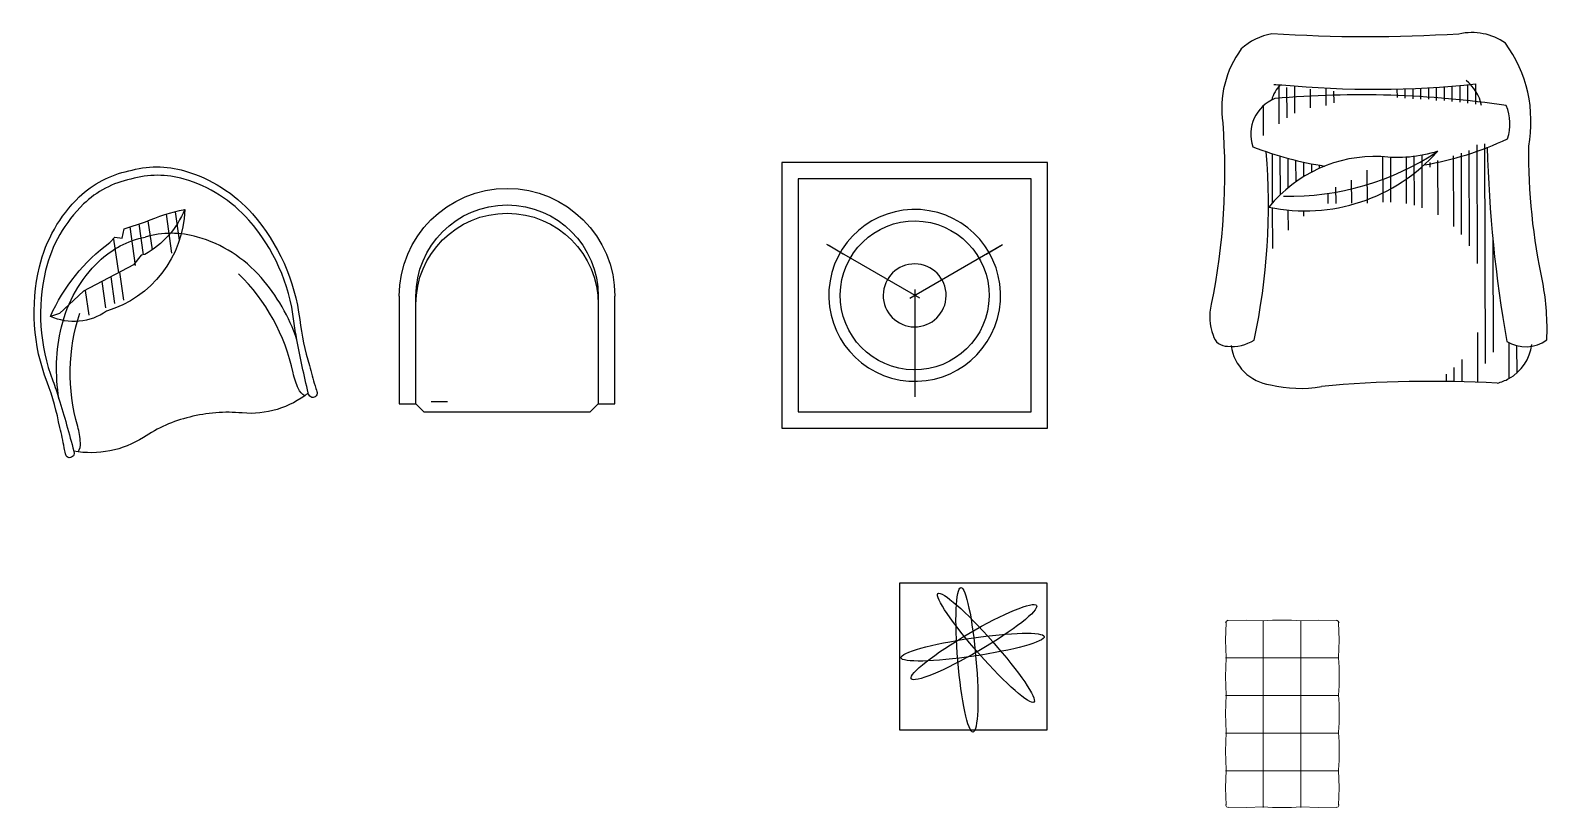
# Model space of a CAD drawing. Header units: millimetres. Extents: x -113526 to 211532, y -79714 to 28306.
# Drawn here: x 52781 to 56490, y 23500 to 25401 of the extents above; entities that cross this region are included whole.
import ezdxf

# ---------------------------------------------------------------- set-up
doc = ezdxf.new("R2010")
doc.units = ezdxf.units.MM
doc.set_wipeout_variables(frame=1)
for name, color, linetype in [('$Longfin_AP_HATCH', 1, 'Continuous'), ('3粗线2 家具造型  - 7号线', 7, 'Continuous'), ('FF-FURN', 51, 'Continuous'), ('家具', 7, 'Continuous')]:
    doc.layers.add(name, color=color, linetype=linetype)

# ---------------------------------------------------------------- blocks, each defined once
blk = doc.blocks.new('dafbaddghm')
at = {"color": 4}
blk.add_wipeout([(173854863, 71138895.8), (173854863.7, 71138893), (173854863.9, 71138889.6), (173854863.4, 71138887.3), (173854860.6, 71138882.8), (173854858.9, 71138881.5), (173854855, 71138880), (173854852.2, 71138880), (173854852.2, 71138880), (173854848.3, 71138881.1), (173854845.5, 71138883.2), (173854843.8, 71138885.5), (173854843.8, 71138885.5), (173854842.6, 71138889.5), (173854841.5, 71138896.8), (173854838.6, 71138910.9), (173854835.7, 71138925.4), (173854831.5, 71138943.7), (173854827.9, 71138958.8), (173854825.6, 71138970.1), (173854822, 71138986.4), (173854811.2, 71139025.5), (173854802.5, 71139051.7), (173854789.9, 71139086.8), (173854782.3, 71139112.3), (173854776.4, 71139137.3), (173854772.4, 71139158.3), (173854769.6, 71139178.6), (173854768.1, 71139192.6), (173854766.5, 71139219.3), (173854766.3, 71139244.4), (173854767.4, 71139269.8), (173854769.9, 71139295.6), (173854775.1, 71139327.8), (173854779.2, 71139346.6), (173854786.3, 71139372.1), (173854793.5, 71139392.4), (173854804.1, 71139416.8), (173854819.6, 71139445.6), (173854828.2, 71139459.3), (173854851.6, 71139490.5), (173854876.6, 71139517.3), (173854892.2, 71139531.1), (173854915.1, 71139547.6), (173854935.5, 71139559.2), (173854959.7, 71139570), (173854983.2, 71139577.6), (173855011.5, 71139584.6), (173855038.7, 71139589.2), (173855056.9, 71139590.6), (173855080.8, 71139590.3), (173855106.5, 71139587.4), (173855134.1, 71139581.1), (173855161, 71139572.1), (173855183.3, 71139562.8), (173855210.1, 71139549), (173855232, 71139535.5), (173855251.2, 71139521.5), (173855262.9, 71139512.1), (173855274.9, 71139501.5), (173855290.5, 71139486), (173855309.5, 71139464.4), (173855322.4, 71139448.1), (173855342.3, 71139419.5), (173855360.4, 71139388.9), (173855369.8, 71139370.8), (173855379.1, 71139350.7), (173855386.9, 71139331.5), (173855395, 71139308.9), (173855400.8, 71139290), (173855407.4, 71139263.4), (173855410.2, 71139250.2), (173855414.6, 71139223.3), (173855420.3, 71139183.7), (173855424.8, 71139160.8), (173855429.5, 71139140.8), (173855434.8, 71139120.9), (173855437.4, 71139111.9), (173855444.5, 71139084.7), (173855454.5, 71139050.2), (173855457.4, 71139041.9), (173855458.2, 71139038.3), (173855457.5, 71139034.2), (173855455.7, 71139031.1), (173855452.8, 71139028.6), (173855450.1, 71139027.5), (173855446.4, 71139027.2), (173855444, 71139027.7), (173855440.9, 71139029.4), (173855438.9, 71139031.4), (173855437.1, 71139035.1), (173855436.3, 71139038.1), (173855430.9, 71139033.9), (173855423, 71139028.2), (173855415.4, 71139023.2), (173855406.4, 71139017.9), (173855398.2, 71139013.4), (173855389.3, 71139009.1), (173855379.1, 71139004.7), (173855367.8, 71139000.5), (173855360.4, 71138998.1), (173855352.5, 71138995.9), (173855343.4, 71138993.7), (173855328.8, 71138991), (173855316.6, 71138989.4), (173855301.2, 71138988.4), (173855284.8, 71138988.6), (173855273.4, 71138989.3), (173855262.9, 71138990.1), (173855254, 71138990.6), (173855244.8, 71138990.8), (173855230.3, 71138990.7), (173855211.9, 71138989.8), (173855196.9, 71138988.4), (173855179, 71138985.9), (173855165, 71138983.3), (173855146.6, 71138979.2), (173855135.4, 71138976.3), (173855123.9, 71138972.8), (173855112.4, 71138969), (173855104.1, 71138966), (173855093.1, 71138961.6), (173855085.9, 71138958.4), (173855070.6, 71138951.1), (173855059.1, 71138945), (173855053.7, 71138941.9), (173855044, 71138936.1), (173855035, 71138930.3), (173855027.8, 71138925.8), (173855020.4, 71138921.6), (173855015.1, 71138918.8), (173855002.3, 71138912.7), (173854992.2, 71138908.5), (173854985.4, 71138906), (173854975.4, 71138902.7), (173854964.6, 71138899.7), (173854956.7, 71138897.8), (173854945.2, 71138895.6), (173854934.9, 71138894.1), (173854927.6, 71138893.3), (173854909.8, 71138892.2), (173854893.9, 71138892.4), (173854881, 71138893.4), (173854875.9, 71138893.9), (173854871, 71138894.6), (173854867.7, 71138895.1), (173854864.4, 71138895.6)], dxfattribs=at)
at = {"color": 4, "linetype": 'Continuous'}
blk.add_lwpolyline([(173855436.3, 71139038.1, -0.192758), (173855274.9, 71138989.2, 0.085902), (173855146.6, 71138979.2, 0.08954), (173855033.7, 71138929.4, -0.18606), (173854863, 71138895.8, -0.000264), (173854863.7, 71138893, -1.061979), (173854842.6, 71138889.5, 0.041491), (173854839.8, 71138903.9, 0.024434), (173854828.9, 71138953.8, 0.045583), (173854797.8, 71139064.4, -0.150789), (173854779.2, 71139346.6, -0.143435), (173854876.6, 71139517.3, -0.142303), (173854997.5, 71139580.9, -0.142303), (173855134.1, 71139581.1, -0.143435), (173855299.9, 71139475.7, -0.150789), (173855415.3, 71139217.5, 0.045583), (173855439.5, 71139105.1, 0.024434), (173855453.1, 71139055.9, 0.041491), (173855457.4, 71139041.9, -1.061979), (173855437.1, 71139035.1)], format="xyb", close=True, dxfattribs=at)
at = {"color": 8, "linetype": 'Continuous'}
for points in [[(173855002.5, 71139560.8, 0.142303), (173854887.1, 71139500.1, 0.143435), (173854794.2, 71139337.2, 0.150789), (173854811.9, 71139067.9, -0.019162), (173854826.7, 71139024.2, -0.012092), (173854863, 71138895.8, -1.061979)], [(173855436.3, 71139038.1, -0.012078), (173855408.5, 71139168.4, -0.019162), (173855401.2, 71139214, 0.150789), (173855291.1, 71139460.4, 0.143435), (173855132.8, 71139561, 0.142303), (173855002.5, 71139560.8, 2.98005)]]:
    blk.add_lwpolyline(points, format="xyb", dxfattribs=at)
at = {"color": 8}
blk.add_lwpolyline([(173855134.3, 71139486.4, -0.169686), (173855036.6, 71139376.6), (173855028, 71139374.6), (173855009.4, 71139351.7), (173854886.7, 71139286.6), (173854828.1, 71139232.2), (173854806, 71139225.3)], format="xyb", dxfattribs=at)
at = {"color": 4}
blk.add_lwpolyline([(173854951.5, 71139406.3), (173854963.1, 71139419.2), (173854981.2, 71139416.4), (173854986.3, 71139439.4), (173855038, 71139456.3, -0.055778), (173855134.3, 71139486.4, -0.322884), (173854943, 71139238.1, -0.26527), (173854806, 71139225.3, -0.13021)], format="xyb", close=True, dxfattribs=at)
at = {"color": 8}
for points in [[(173855088.7, 71139475.1), (173855102.3, 71139379.6)], [(173855111.1, 71139481.3), (173855121, 71139411.3)], [(173855000.1, 71139443.9), (173855013.5, 71139350)], [(173855022.4, 71139451.2), (173855033.1, 71139375.8)], [(173855044.5, 71139459.1), (173855054.6, 71139387.8)], [(173854960.4, 71139414.2), (173854972.1, 71139332)], [(173854975.1, 71139333.5), (173854984.8, 71139265.2)], [(173854890.9, 71139288.9), (173854899.5, 71139228.4)], [(173854931.8, 71139310.6), (173854940.9, 71139246.4)], [(173854953.4, 71139322.1), (173854962.7, 71139256.8)]]:
    blk.add_lwpolyline(points, dxfattribs=at)
at = {"color": 250, "linetype": 'Continuous'}
for points in [[(173854826.7, 71139024.2, -0.098813), (173854833.1, 71139199.8, -0.143435), (173854924.3, 71139359.7, -0.142303), (173855037.6, 71139419.3, -2.98005)], [(173855408.5, 71139168.4, 0.098813), (173855320.8, 71139320.7, 0.143435), (173855165.5, 71139419.4, 0.142303), (173855037.6, 71139419.3, 2.98005)]]:
    blk.add_lwpolyline(points, format="xyb", dxfattribs=at)
at = {"color": 250}
for points in [[(173855427.7, 71139031.5, -0.173618), (173855412.5, 71139048.3, -0.0594), (173855399.4, 71139087.1, 0.149572), (173855265.5, 71139329.7, -1.755029)], [(173854873.6, 71138894.2, 0.173618), (173854879.2, 71138916.1, 0.0594), (173854872.7, 71138956.5, -0.149572), (173854877.8, 71139233.6, 1.755029)]]:
    blk.add_lwpolyline(points, format="xyb", dxfattribs=at)
blk = doc.blocks.new('adfbaddhmg')
at = {"layer": 'FF-FURN', "color": 4}
for points in [[(173858318.5, 71139639, 0.037196), (173858366.2, 71139164.1, 0.302864), (173858464.3, 71139168, 0.05566), (173858454.3, 71139307.9, -0.054621), (173858419.8, 71139641.1, 0.207262), (173858362.9, 71139893.2, 0.213182), (173858249.4, 71139915.5, -0.032129), (173857791.9, 71139916.3, 0.137876), (173857717, 71139879, 0.195584), (173857671.8, 71139698.3, -0.068841), (173857643.7, 71139255, 0.14745), (173857648.5, 71139179.3, 0.355932), (173857683.8, 71139152.2, 0.158843), (173857748.8, 71139167.1, 0.072992), (173857778.3, 71139628)], [(173857797.1, 71139792.5, 0.049446), (173857816.7, 71139791.6, 0.0513), (173858290.9, 71139793.8, 0.0513)], [(173858164.3, 71139595.5, 0.068906), (173858368.2, 71139659.6, 0.177058), (173858365.1, 71139740.6, 0.058721), (173857799.2, 71139757.9, 0.398029), (173857745.8, 71139640.2, 0.058611), (173857921.7, 71139592.9)]]:
    blk.add_lwpolyline(points, format="xyb", dxfattribs=at)
at = {"layer": 'FF-FURN', "color": 250}
for points in [[(173857808.8, 71139786), (173857809.1, 71139695.7)], [(173857827.9, 71139785), (173857828.2, 71139711)], [(173857847.1, 71139788.8), (173857847.3, 71139722)], [(173857885.5, 71139780.4), (173857885.7, 71139735)], [(173857923.8, 71139782.6), (173857924, 71139740.8)], [(173857943, 71139775.7), (173857943.1, 71139747.3)], [(173858097.9, 71139781.2), (173858098, 71139760.7)], [(173858117.1, 71139781.7), (173858117.2, 71139758.7)], [(173858136.3, 71139782.4), (173858136.4, 71139757.5)], [(173858155.5, 71139783.2), (173858155.5, 71139756.1)], [(173858174.6, 71139784.2), (173858174.7, 71139756)], [(173858193.8, 71139785.4), (173858193.9, 71139752.9)], [(173858213, 71139786.7), (173858213.1, 71139752.7)], [(173858232.2, 71139788.2), (173858232.3, 71139750.8)], [(173858251.3, 71139789.9), (173858251.5, 71139748.8)], [(173858270.5, 71139791.7), (173858270.6, 71139746.6)], [(173858289.7, 71139793.6), (173858289.8, 71139744.3)], [(173857770.6, 71139739.6), (173857770.8, 71139667.8)], [(173857793.7, 71139502.9), (173857793.3, 71139623)], [(173858254.5, 71139624.2), (173858255.1, 71139425.7)], [(173858273.6, 71139631.2), (173858274.4, 71139397.6)], [(173858292.8, 71139644.9), (173858293.7, 71139355)], [(173858311.9, 71139646.9), (173858313.8, 71139109.8)], [(173857812.8, 71139522.9), (173857812.5, 71139617)], [(173857831.9, 71139539.9), (173857831.7, 71139611.6)], [(173857851.1, 71139554.6), (173857850.9, 71139606.7)], [(173857870.2, 71139567.2), (173857870.1, 71139602.3)], [(173857889.3, 71139578.1), (173857889.3, 71139598.4)], [(173857908.5, 71139587.4), (173857908.5, 71139595)], [(173858062.7, 71139615.6), (173858063.1, 71139504.2)], [(173858081.9, 71139614), (173858082.3, 71139504.8)], [(173858120.3, 71139614.3), (173858120.6, 71139501.3)], [(173858139.4, 71139616.1), (173858139.8, 71139497.1)], [(173858158.6, 71139619.1), (173858159, 71139491.1)], [(173858177.8, 71139601.8), (173858177.9, 71139590)], [(173858197, 71139606.6), (173858197.5, 71139473.2)], [(173858235.3, 71139617.8), (173858235.9, 71139445.2)], [(173857986.2, 71139558.5), (173857986.4, 71139501.8)], [(173858024.5, 71139582.9), (173858024.7, 71139501.9)], [(173857928.8, 71139525.9), (173857928.9, 71139501.6)], [(173857947.9, 71139541.4), (173857948, 71139501.7)], [(173858057.1, 71139523.5), (173858057.1, 71139524.2)], [(173857794.1, 71139390.9), (173857793.8, 71139490.7)], [(173857832.3, 71139436.4), (173857832.1, 71139485.3)], [(173857870.5, 71139470.5), (173857870.5, 71139483.3)], [(173857889.7, 71139483.6), (173857889.7, 71139484.5)], [(173858331.9, 71139417.5), (173858332.8, 71139138.2)], [(173858294.3, 71139186.2), (173858294.7, 71139064.4)], [(173858371.1, 71139161.3), (173858371.4, 71139073.3)], [(173858390.3, 71139153.9), (173858390.5, 71139086.9)], [(173858256.2, 71139120.3), (173858256.4, 71139065.6)], [(173858217.9, 71139084.2), (173858218, 71139066.3)], [(173858237.1, 71139100.1), (173858237.2, 71139066)]]:
    blk.add_lwpolyline(points, dxfattribs=at)
at = {"layer": 'FF-FURN', "color": 4}
blk.add_lwpolyline([(173858058.3, 71139616.1, 0.236888), (173857784.9, 71139492.5, 0.269076), (173858197.3, 71139628.9, -0.109635)], format="xyb", close=True, dxfattribs=at)
at = {"layer": 'FF-FURN', "color": 55}
blk.add_lwpolyline([(173858024.4, 71139616.3), (173858024.4, 71139615.8)], dxfattribs=at)
at = {"layer": 'FF-FURN', "color": 8}
for points in [[(173858160.5, 71139066.4), (173858160.5, 71139066.3)], [(173858179.6, 71139066.5), (173858179.6, 71139066.4)]]:
    blk.add_lwpolyline(points, dxfattribs=at)
at = {"layer": 'FF-FURN', "color": 4}
for centre, radius, start, end in [((173857871.7, 71139733.5), 82.8, 135.5348, 165.3297), ((173858200.4, 71139718.4), 106.6, 12.1276, 51.6159), ((173857802.3, 71139168.4), 110.9, 187.5212, 262.8661), ((173858317.2, 71139170.1), 110.9, 299.2489, 352.8661), ((173858183.2, 71136117), 2949.5, 86.8984, 95.2541), ((173858317.2, 71139170.1), 110.9, 283.3376, 299.2489), ((173857860.5, 71139343.9), 294.5, 255.8516, 280.2897)]:
    blk.add_arc(centre, radius, start, end, dxfattribs=at)
at = {"layer": 'FF-FURN', "color": 8}
blk.add_arc((173857835.9, 71140169.6), 650.4, 268.6652, 303.764, dxfattribs=at)
blk = doc.blocks.new('sfgdgdgjm')
at = {"color": 250, "linetype": 'ByBlock'}
for p, q in [((173856931, 71139269.7), (173856704.2, 71139400.7)), ((173856743.9, 71139377.8), (173856707, 71139399.1)), ((173856906.7, 71139269.7), (173857133.4, 71139400.7)), ((173857093.8, 71139377.8), (173857130.7, 71139399.1)), ((173856918.8, 71139290.7), (173856918.8, 71139028.9))]:
    blk.add_line(p, q, dxfattribs=at)
at = {"color": 0, "linetype": 'ByBlock'}
blk.add_line((173856918.8, 71139074.7), (173856918.8, 71139032.1), dxfattribs=at)
at = {"color": 4}
blk.add_lwpolyline([(173857243.8, 71138951.7), (173857243.8, 71139601.7), (173856593.8, 71139601.7), (173856593.8, 71138951.7)], close=True, dxfattribs=at)
at = {"color": 8, "linetype": 'ByBlock'}
blk.add_lwpolyline([(173857203.8, 71138991.7), (173857203.8, 71139561.7), (173856633.8, 71139561.7), (173856633.8, 71138991.7)], close=True, dxfattribs=at)
at = {"color": 4, "linetype": 'ByBlock', "extrusion": (0, 0, -1)}
blk.add_ellipse((173856918.8, 71139276.7), major_axis=(35.3, 207), ratio=1, start_param=1.402682342059555, end_param=7.685867649239142, dxfattribs=at)
at = {"color": 8, "linetype": 'ByBlock', "extrusion": (0, 0, -1)}
for major_axis, start_param, end_param in [((128.7, 128.7), 0.798009, 7.081194), ((77, 1.1), 0.024068, 6.307253)]:
    blk.add_ellipse((173856918.8, 71139276.7), major_axis=major_axis, ratio=1, start_param=start_param, end_param=end_param, dxfattribs=at)
blk = doc.blocks.new('65656')
at = {"color": 4}
for p, q in [((132019.6, -89420.6), (132239.1, -89420.6)), ((132019.6, -89454.3), (132002.7, -89471.2)), ((132002.7, -89471.2), (132002.7, -89809.1)), ((132024.8, -89795.1), (132024.8, -89761.3)), ((132002.7, -89809.1), (132019.6, -89825.9)), ((132019.6, -89859.7), (132019.6, -89825.9)), ((132239.1, -89859.7), (132019.6, -89859.7))]:
    blk.add_line(p, q, dxfattribs=at)
blk.add_arc((132239.1, -89640.1), 219.6, 270, 90, dxfattribs=at)
at = {"layer": '3粗线2 家具造型  - 7号线', "color": 7}
for p, q in [((132019.6, -89454.3), (132019.6, -89420.6)), ((132019.6, -89454.3), (132002.7, -89471.2)), ((132002.7, -89471.2), (132002.7, -89809.1)), ((132002.7, -89809.1), (132019.6, -89825.9)), ((132019.6, -89859.7), (132019.6, -89825.9))]:
    blk.add_line(p, q, dxfattribs=at)
at = {"layer": '3粗线2 家具造型  - 7号线', "color": 250}
for p, q in [((132239.1, -89454.3), (132019.6, -89454.3)), ((132239.1, -89454.3), (132019.6, -89454.3)), ((132019.6, -89825.9), (132239.1, -89825.9)), ((132019.6, -89825.9), (132239.1, -89825.9))]:
    blk.add_line(p, q, dxfattribs=at)
for centre in [(132222.3, -89640.1), (132222.3, -89640.1), (132239.1, -89640.1), (132239.1, -89640.1)]:
    blk.add_arc(centre, 185.8, 270, 90, dxfattribs=at)
blk = doc.blocks.new('A$C3F6D68D1')
at = {"color": 4}
blk.add_lwpolyline([(0, 364.7), (360, 364.7), (360, 4.7), (0, 4.7)], close=True, dxfattribs=at)
at = {"color": 250}
for centre, major_axis, ratio in [((210.9, 206), (-117.3, 132.8), 0.125684), ((164.4, 176.6), (-15, 176.6), 0.125684), ((181.5, 219.9), (-153.1, -89.5), 0.137846), ((178.2, 207.6), (-175.3, -25.9), 0.125684)]:
    blk.add_ellipse(centre, major_axis=major_axis, ratio=ratio, dxfattribs=at)
blk = doc.blocks.new('uyuytuyuytghgf')
at = {"color": 4, "lineweight": 0}
for p, q in [((567359.5, -57322.4), (567351.8, -57326.4)), ((567436.3, -57322.3), (567358.1, -57324.6)), ((567514.4, -57325.3), (567436.3, -57322.3)), ((567557.1, -57323), (567515.5, -57325.3)), ((567598.6, -57322.2), (567557.1, -57323)), ((567640.2, -57323), (567598.6, -57322.2)), ((567681.8, -57325.3), (567640.2, -57323)), ((567721.3, -57323), (567679.7, -57325.3)), ((567762.9, -57322.2), (567721.3, -57323)), ((567804.4, -57323), (567762.9, -57322.2)), ((567846, -57325.3), (567804.4, -57323)), ((567888.6, -57323), (567847.1, -57325.3)), ((567930.2, -57322.2), (567888.6, -57323)), ((567971.8, -57323), (567930.2, -57322.2)), ((568013.4, -57325.3), (567971.8, -57323)), ((568092.6, -57322.3), (568014.5, -57325.3)), ((568170.7, -57324.6), (568092.6, -57322.3)), ((568177.1, -57326.4), (568169.4, -57322.4)), ((567349.9, -57336), (567347.6, -57414.1)), ((567351.8, -57326.4), (567347.8, -57334.2)), ((568181.1, -57334.2), (568177.1, -57326.4)), ((568181.3, -57414), (568178.9, -57336)), ((567347.6, -57414.1), (567350.6, -57492.2)), ((568178.3, -57492.1), (568181.3, -57414)), ((567350.6, -57493.3), (567348.3, -57534.9)), ((568180.5, -57534.8), (568178.3, -57493.3)), ((567348.3, -57534.9), (567347.6, -57576.5)), ((567347.6, -57576.5), (567348.3, -57618)), ((568181.3, -57576.4), (568180.5, -57534.8)), ((568180.5, -57618), (568181.3, -57576.4)), ((567350.6, -57657.5), (567347.6, -57735.7)), ((567348.3, -57618), (567350.6, -57659.6)), ((568178.3, -57659.5), (568180.5, -57618)), ((568181.3, -57735.6), (568178.3, -57657.5)), ((567347.6, -57735.7), (567349.9, -57813.8)), ((568179, -57813.7), (568181.3, -57735.6)), ((567347.8, -57815.6), (567351.8, -57823.3)), ((567351.8, -57823.3), (567359.5, -57827.3)), ((567358.1, -57825.2), (567436.3, -57827.5)), ((567436.3, -57827.5), (567514.4, -57824.5)), ((567515.5, -57824.5), (567557.1, -57826.8)), ((567557.1, -57826.8), (567598.6, -57827.5)), ((567598.6, -57827.5), (567640.2, -57826.8)), ((567640.2, -57826.8), (567681.8, -57824.5)), ((567679.7, -57824.5), (567721.3, -57826.8)), ((567721.3, -57826.8), (567762.9, -57827.5)), ((567762.9, -57827.5), (567804.4, -57826.8)), ((567804.4, -57826.8), (567846, -57824.5)), ((567847.1, -57824.5), (567888.6, -57826.8)), ((567888.6, -57826.8), (567930.2, -57827.5)), ((567930.2, -57827.5), (567971.8, -57826.8)), ((567971.8, -57826.8), (568013.4, -57824.5)), ((568014.5, -57824.5), (568092.6, -57827.5)), ((568092.6, -57827.5), (568170.7, -57825.2)), ((568169.4, -57827.3), (568177.1, -57823.3)), ((568177.1, -57823.3), (568181.1, -57815.6))]:
    blk.add_line(p, q, dxfattribs=at)
at = {"color": 250, "lineweight": 0}
for p, q in [((567515, -57328.6), (567515, -57486.5)), ((567515, -57486.5), (567515, -57328.6)), ((567515, -57328.6), (567515, -57486.5)), ((567515, -57328.6), (567515, -57486.5)), ((567682.3, -57486.5), (567682.3, -57328.6)), ((567682.3, -57328.6), (567682.3, -57486.5)), ((567849.7, -57486.5), (567849.7, -57328.6)), ((567849.7, -57328.6), (567849.7, -57486.5)), ((568017.1, -57328.6), (568017.1, -57486.5)), ((568017.1, -57486.5), (568017.1, -57328.6)), ((567508.6, -57492.8), (567350.8, -57492.8)), ((567350.8, -57492.8), (567508.6, -57492.8)), ((567508.6, -57492.8), (567515, -57492.8)), ((567515, -57492.8), (567508.6, -57492.8)), ((567508.6, -57492.8), (567515, -57492.8)), ((567515, -57486.5), (567515, -57492.8)), ((567515, -57492.8), (567515, -57486.5)), ((567515, -57486.5), (567515, -57492.8)), ((567515, -57486.5), (567515, -57492.8)), ((567515, -57492.8), (567524.4, -57492.8)), ((567515, -57492.8), (567524.4, -57492.8)), ((567682.3, -57492.8), (567515, -57492.8)), ((567515, -57492.8), (567515, -57660.1)), ((567515, -57660.1), (567515, -57492.8)), ((567515, -57492.8), (567515, -57660.1)), ((567515, -57492.8), (567515, -57502.2)), ((567515, -57502.2), (567515, -57653.8)), ((567524.4, -57492.8), (567676, -57492.8)), ((567676, -57492.8), (567682.3, -57492.8)), ((567682.3, -57492.8), (567682.3, -57486.5)), ((567682.3, -57486.5), (567682.3, -57492.8)), ((567682.3, -57492.8), (567691.8, -57492.8)), ((567849.7, -57492.8), (567682.3, -57492.8)), ((567682.3, -57492.8), (567682.3, -57660.1)), ((567682.3, -57660.1), (567682.3, -57492.8)), ((567691.8, -57492.8), (567840.2, -57492.8)), ((567840.2, -57492.8), (567849.7, -57492.8)), ((567849.7, -57492.8), (567849.7, -57486.5)), ((567849.7, -57486.5), (567849.7, -57492.8)), ((567849.7, -57492.8), (567856, -57492.8)), ((568017.1, -57492.8), (567849.7, -57492.8)), ((567849.7, -57492.8), (567849.7, -57660.1)), ((567849.7, -57660.1), (567849.7, -57492.8)), ((567856, -57492.8), (568007.6, -57492.8)), ((568007.6, -57492.8), (568017.1, -57492.8)), ((568017.1, -57486.5), (568017.1, -57492.8)), ((568017.1, -57492.8), (568017.1, -57486.5)), ((568017.1, -57492.8), (568023.4, -57492.8)), ((568023.4, -57492.8), (568017.1, -57492.8)), ((568017.1, -57492.8), (568017.1, -57502.2)), ((568017.1, -57660.1), (568017.1, -57492.8)), ((568017.1, -57502.2), (568017.1, -57653.8)), ((568023.4, -57492.8), (568181.3, -57492.8)), ((568181.3, -57492.8), (568023.4, -57492.8)), ((567508.6, -57660.1), (567350.8, -57660.1)), ((567350.8, -57660.1), (567508.6, -57660.1)), ((567350.8, -57660.1), (567508.6, -57660.1)), ((567508.6, -57660.1), (567350.8, -57660.1)), ((567350.8, -57660.1), (567508.6, -57660.1)), ((567508.6, -57660.1), (567350.8, -57660.1)), ((567508.6, -57660.1), (567515, -57660.1)), ((567515, -57660.1), (567508.6, -57660.1)), ((567508.6, -57660.1), (567515, -57660.1)), ((567508.6, -57660.1), (567515, -57660.1)), ((567515, -57660.1), (567508.6, -57660.1)), ((567508.6, -57660.1), (567515, -57660.1)), ((567515, -57660.1), (567508.6, -57660.1)), ((567515, -57653.8), (567515, -57660.1)), ((567515, -57660.1), (567515, -57653.8)), ((567515, -57653.8), (567515, -57660.1)), ((567682.3, -57660.1), (567515, -57660.1)), ((567515, -57660.1), (567682.3, -57660.1)), ((567682.3, -57660.1), (567515, -57660.1)), ((567515, -57660.1), (567682.3, -57660.1)), ((567515, -57660.1), (567682.3, -57660.1)), ((567515, -57666.5), (567515, -57660.1)), ((567515, -57660.1), (567524.4, -57660.1)), ((567515, -57660.1), (567515, -57666.5)), ((567515, -57666.5), (567515, -57660.1)), ((567515, -57660.1), (567524.4, -57660.1)), ((567515, -57660.1), (567515, -57666.5)), ((567515, -57660.1), (567515, -57666.5)), ((567515, -57666.5), (567515, -57660.1)), ((567524.4, -57660.1), (567676, -57660.1)), ((567676, -57660.1), (567682.3, -57660.1)), ((567849.7, -57660.1), (567682.3, -57660.1)), ((567682.3, -57660.1), (567849.7, -57660.1)), ((567849.7, -57660.1), (567682.3, -57660.1)), ((567682.3, -57660.1), (567849.7, -57660.1)), ((567682.3, -57660.1), (567849.7, -57660.1)), ((567682.3, -57660.1), (567682.3, -57666.5)), ((567682.3, -57666.5), (567682.3, -57660.1)), ((567682.3, -57660.1), (567691.8, -57660.1)), ((567691.8, -57660.1), (567840.2, -57660.1)), ((567840.2, -57660.1), (567849.7, -57660.1)), ((568017.1, -57660.1), (567849.7, -57660.1)), ((567849.7, -57660.1), (568017.1, -57660.1)), ((568017.1, -57660.1), (567849.7, -57660.1)), ((567849.7, -57660.1), (568017.1, -57660.1)), ((567849.7, -57660.1), (568017.1, -57660.1)), ((567849.7, -57660.1), (567849.7, -57666.5)), ((567849.7, -57666.5), (567849.7, -57660.1)), ((567849.7, -57660.1), (567856, -57660.1)), ((567856, -57660.1), (568007.6, -57660.1)), ((568007.6, -57660.1), (568017.1, -57660.1)), ((568017.1, -57653.8), (568017.1, -57660.1)), ((568017.1, -57660.1), (568017.1, -57653.8)), ((568017.1, -57653.8), (568017.1, -57660.1)), ((568017.1, -57660.1), (568023.4, -57660.1)), ((568023.4, -57660.1), (568017.1, -57660.1)), ((568017.1, -57660.1), (568017.1, -57666.5)), ((568023.4, -57660.1), (568017.1, -57660.1)), ((568017.1, -57660.1), (568023.4, -57660.1)), ((568023.4, -57660.1), (568017.1, -57660.1)), ((568017.1, -57660.1), (568017.1, -57666.5)), ((568017.1, -57666.5), (568017.1, -57660.1)), ((568017.1, -57660.1), (568023.4, -57660.1)), ((568017.1, -57660.1), (568017.1, -57666.5)), ((568023.4, -57660.1), (568181.3, -57660.1)), ((568181.3, -57660.1), (568023.4, -57660.1)), ((568181.3, -57660.1), (568023.4, -57660.1)), ((568023.4, -57660.1), (568181.3, -57660.1)), ((568181.3, -57660.1), (568023.4, -57660.1)), ((568023.4, -57660.1), (568181.3, -57660.1)), ((567515, -57827.5), (567515, -57666.5)), ((567515, -57666.5), (567515, -57827.5)), ((567515, -57827.5), (567515, -57666.5)), ((567515, -57827.5), (567515, -57666.5)), ((567682.3, -57666.5), (567682.3, -57827.5)), ((567682.3, -57827.5), (567682.3, -57666.5)), ((567849.7, -57666.5), (567849.7, -57827.5)), ((567849.7, -57827.5), (567849.7, -57666.5)), ((568017.1, -57827.5), (568017.1, -57666.5)), ((568017.1, -57666.5), (568017.1, -57827.5))]:
    blk.add_line(p, q, dxfattribs=at)
blk = doc.blocks.new('A$C72EC6CB3')
at = {"color": 250, "xscale": 0.5500000000001819, "yscale": 0.5500000000001819, "zscale": 0.5500000000001819, "rotation": 270}
blk.add_blockref('uyuytuyuytghgf', (31805.1, 312499.7), dxfattribs=at)

msp = doc.modelspace()

# ---------------------------------------------------------------- block references
at = {"layer": '$Longfin_AP_HATCH', "color": 2}
for name in ['adfbaddhmg', 'sfgdgdgjm', 'dafbaddghm']:
    msp.add_blockref(name, (-173801975.9, -71114524), dxfattribs=at)
at = {"color": 2}
for name, p in [('A$C3F6D68D1', (54906.2, 23685.2)), ('A$C72EC6CB3', (55702.8, 23500.5))]:
    msp.add_blockref(name, p, dxfattribs=at)
at = {"layer": '家具', "color": 250, "xscale": -1.199999999997089, "yscale": 1.199999999997089, "zscale": 1.199999999999999, "rotation": 270}
msp.add_blockref('65656', (161514.6, -133936.2), dxfattribs=at)

doc.saveas('drawing.dxf')
